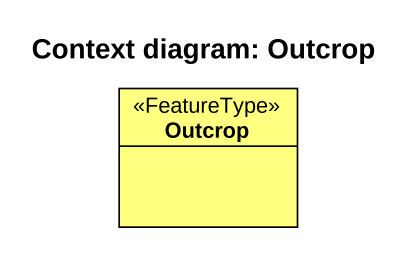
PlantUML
@startuml
title Context diagram: Outcrop
hide circle
hide empty members
class Outcrop <<FeatureType>> #FFFF80
@enduml
